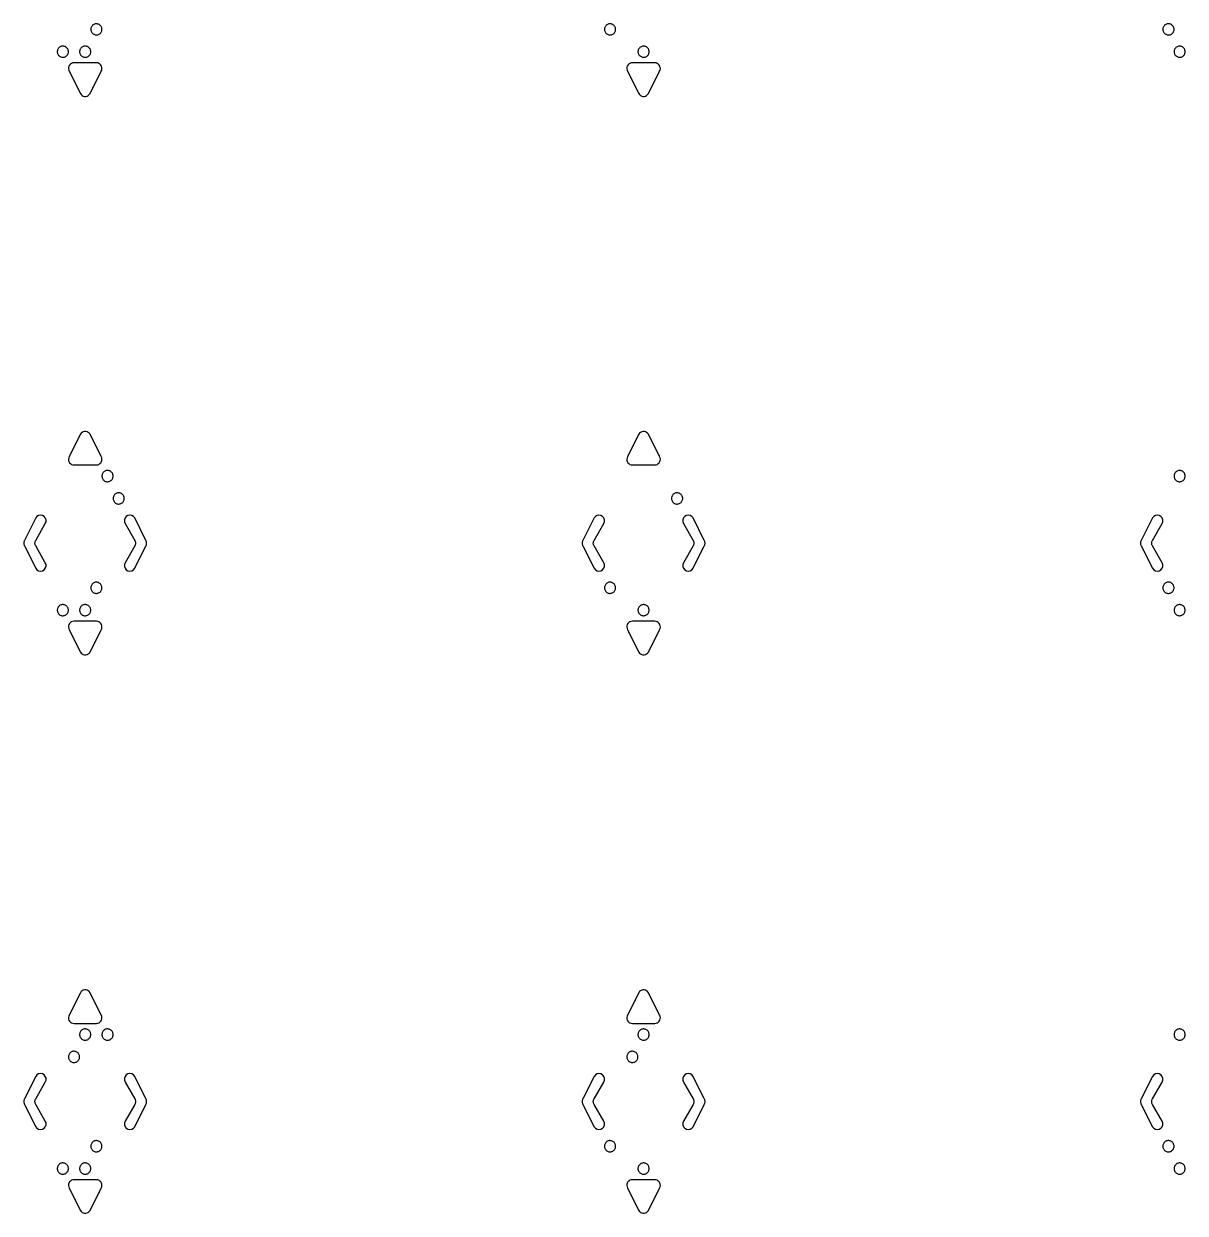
# Model space of a CAD drawing. Header units: metres. Extents: x 45 to 505, y 40 to 510.
# Drawn here: x 44.5 to 148.5, y 40 to 146.5 of the extents above; entities that cross this region are included whole.
import ezdxf

# ---------------------------------------------------------------- set-up
doc = ezdxf.new("R2010")
doc.units = ezdxf.units.M

msp = doc.modelspace()

# ---------------------------------------------------------------- linework, layer by layer
for points in [[(51.5, 146), (51.5, 146.06), (51.48, 146.13), (51.46, 146.19), (51.44, 146.25), (51.4, 146.3), (51.36, 146.35), (51.31, 146.39), (51.26, 146.43), (51.2, 146.46), (51.14, 146.48), (51.08, 146.49), (51.02, 146.5), (50.95, 146.5), (50.89, 146.49), (50.83, 146.47), (50.77, 146.44), (50.71, 146.41), (50.66, 146.37), (50.62, 146.32), (50.58, 146.27), (50.55, 146.22), (50.53, 146.16), (50.51, 146.1), (50.5, 146.03), (50.5, 145.97), (50.51, 145.9), (50.53, 145.84), (50.55, 145.78), (50.58, 145.73), (50.62, 145.68), (50.66, 145.63), (50.71, 145.59), (50.77, 145.56), (50.83, 145.53), (50.89, 145.51), (50.95, 145.5), (51.02, 145.5), (51.08, 145.51), (51.14, 145.52), (51.2, 145.54), (51.26, 145.57), (51.31, 145.61), (51.36, 145.65), (51.4, 145.7), (51.44, 145.75), (51.46, 145.81), (51.48, 145.87), (51.5, 145.94), (51.5, 146)], [(97.5, 146), (97.5, 146.06), (97.48, 146.13), (97.46, 146.19), (97.44, 146.25), (97.4, 146.3), (97.36, 146.35), (97.31, 146.39), (97.26, 146.43), (97.2, 146.46), (97.14, 146.48), (97.08, 146.49), (97.02, 146.5), (96.95, 146.5), (96.89, 146.49), (96.83, 146.47), (96.77, 146.44), (96.71, 146.41), (96.66, 146.37), (96.62, 146.32), (96.58, 146.27), (96.55, 146.22), (96.53, 146.16), (96.51, 146.1), (96.5, 146.03), (96.5, 145.97), (96.51, 145.9), (96.53, 145.84), (96.55, 145.78), (96.58, 145.73), (96.62, 145.68), (96.66, 145.63), (96.71, 145.59), (96.77, 145.56), (96.83, 145.53), (96.89, 145.51), (96.95, 145.5), (97.02, 145.5), (97.08, 145.51), (97.14, 145.52), (97.2, 145.54), (97.26, 145.57), (97.31, 145.61), (97.36, 145.65), (97.4, 145.7), (97.44, 145.75), (97.46, 145.81), (97.48, 145.87), (97.5, 145.94), (97.5, 146)], [(147.5, 146), (147.5, 146.06), (147.48, 146.13), (147.46, 146.19), (147.44, 146.25), (147.4, 146.3), (147.36, 146.35), (147.31, 146.39), (147.26, 146.43), (147.2, 146.46), (147.14, 146.48), (147.08, 146.49), (147.02, 146.5), (146.95, 146.5), (146.89, 146.49), (146.83, 146.47), (146.77, 146.44), (146.71, 146.41), (146.66, 146.37), (146.62, 146.32), (146.58, 146.27), (146.55, 146.22), (146.53, 146.16), (146.51, 146.1), (146.5, 146.03), (146.5, 145.97), (146.51, 145.9), (146.53, 145.84), (146.55, 145.78), (146.58, 145.73), (146.62, 145.68), (146.66, 145.63), (146.71, 145.59), (146.77, 145.56), (146.83, 145.53), (146.89, 145.51), (146.95, 145.5), (147.02, 145.5), (147.08, 145.51), (147.14, 145.52), (147.2, 145.54), (147.26, 145.57), (147.31, 145.61), (147.36, 145.65), (147.4, 145.7), (147.44, 145.75), (147.46, 145.81), (147.48, 145.87), (147.5, 145.94), (147.5, 146)], [(48.5, 144), (48.5, 144.06), (48.48, 144.13), (48.46, 144.19), (48.44, 144.25), (48.4, 144.3), (48.36, 144.35), (48.31, 144.39), (48.26, 144.43), (48.2, 144.46), (48.14, 144.48), (48.08, 144.49), (48.02, 144.5), (47.95, 144.5), (47.89, 144.49), (47.83, 144.47), (47.77, 144.44), (47.71, 144.41), (47.66, 144.37), (47.62, 144.32), (47.58, 144.27), (47.55, 144.22), (47.53, 144.16), (47.51, 144.1), (47.5, 144.03), (47.5, 143.97), (47.51, 143.9), (47.53, 143.84), (47.55, 143.78), (47.58, 143.73), (47.62, 143.68), (47.66, 143.63), (47.71, 143.59), (47.77, 143.56), (47.83, 143.53), (47.89, 143.51), (47.95, 143.5), (48.02, 143.5), (48.08, 143.51), (48.14, 143.52), (48.2, 143.54), (48.26, 143.57), (48.31, 143.61), (48.36, 143.65), (48.4, 143.7), (48.44, 143.75), (48.46, 143.81), (48.48, 143.87), (48.5, 143.94), (48.5, 144)], [(50.5, 144), (50.5, 144.06), (50.48, 144.13), (50.46, 144.19), (50.44, 144.25), (50.4, 144.3), (50.36, 144.35), (50.31, 144.39), (50.26, 144.43), (50.2, 144.46), (50.14, 144.48), (50.08, 144.49), (50.02, 144.5), (49.95, 144.5), (49.89, 144.49), (49.83, 144.47), (49.77, 144.44), (49.71, 144.41), (49.66, 144.37), (49.62, 144.32), (49.58, 144.27), (49.55, 144.22), (49.53, 144.16), (49.51, 144.1), (49.5, 144.03), (49.5, 143.97), (49.51, 143.9), (49.53, 143.84), (49.55, 143.78), (49.58, 143.73), (49.62, 143.68), (49.66, 143.63), (49.71, 143.59), (49.77, 143.56), (49.83, 143.53), (49.89, 143.51), (49.95, 143.5), (50.02, 143.5), (50.08, 143.51), (50.14, 143.52), (50.2, 143.54), (50.26, 143.57), (50.31, 143.61), (50.36, 143.65), (50.4, 143.7), (50.44, 143.75), (50.46, 143.81), (50.48, 143.87), (50.5, 143.94), (50.5, 144)], [(100.5, 144), (100.5, 144.06), (100.48, 144.13), (100.46, 144.19), (100.44, 144.25), (100.4, 144.3), (100.36, 144.35), (100.31, 144.39), (100.26, 144.43), (100.2, 144.46), (100.14, 144.48), (100.08, 144.49), (100.02, 144.5), (99.95, 144.5), (99.89, 144.49), (99.83, 144.47), (99.77, 144.44), (99.71, 144.41), (99.66, 144.37), (99.62, 144.32), (99.58, 144.27), (99.55, 144.22), (99.53, 144.16), (99.51, 144.1), (99.5, 144.03), (99.5, 143.97), (99.51, 143.9), (99.53, 143.84), (99.55, 143.78), (99.58, 143.73), (99.62, 143.68), (99.66, 143.63), (99.71, 143.59), (99.77, 143.56), (99.83, 143.53), (99.89, 143.51), (99.95, 143.5), (100.02, 143.5), (100.08, 143.51), (100.14, 143.52), (100.2, 143.54), (100.26, 143.57), (100.31, 143.61), (100.36, 143.65), (100.4, 143.7), (100.44, 143.75), (100.46, 143.81), (100.48, 143.87), (100.5, 143.94), (100.5, 144)], [(148.5, 144), (148.5, 144.06), (148.48, 144.13), (148.46, 144.19), (148.44, 144.25), (148.4, 144.3), (148.36, 144.35), (148.31, 144.39), (148.26, 144.43), (148.2, 144.46), (148.14, 144.48), (148.08, 144.49), (148.02, 144.5), (147.95, 144.5), (147.89, 144.49), (147.83, 144.47), (147.77, 144.44), (147.71, 144.41), (147.66, 144.37), (147.62, 144.32), (147.58, 144.27), (147.55, 144.22), (147.53, 144.16), (147.51, 144.1), (147.5, 144.03), (147.5, 143.97), (147.51, 143.9), (147.53, 143.84), (147.55, 143.78), (147.58, 143.73), (147.62, 143.68), (147.66, 143.63), (147.71, 143.59), (147.77, 143.56), (147.83, 143.53), (147.89, 143.51), (147.95, 143.5), (148.02, 143.5), (148.08, 143.51), (148.14, 143.52), (148.2, 143.54), (148.26, 143.57), (148.31, 143.61), (148.36, 143.65), (148.4, 143.7), (148.44, 143.75), (148.46, 143.81), (148.48, 143.87), (148.5, 143.94), (148.5, 144)], [(49.57, 140.25), (49.64, 140.16), (49.73, 140.08), (49.83, 140.03), (49.94, 140), (50.06, 140), (50.17, 140.03), (50.27, 140.08), (50.36, 140.16), (50.43, 140.25), (51.43, 142.25), (51.48, 142.36), (51.5, 142.47), (51.49, 142.59), (51.46, 142.7), (51.4, 142.8), (51.32, 142.88), (51.22, 142.95), (51.12, 142.99), (51, 143), (49, 143), (48.88, 142.99), (48.78, 142.95), (48.68, 142.88), (48.6, 142.8), (48.54, 142.7), (48.51, 142.59), (48.5, 142.47), (48.52, 142.36), (48.57, 142.25)], [(99.57, 140.25), (99.64, 140.16), (99.73, 140.08), (99.83, 140.03), (99.94, 140), (100.06, 140), (100.17, 140.03), (100.27, 140.08), (100.36, 140.16), (100.43, 140.25), (101.43, 142.25), (101.48, 142.36), (101.5, 142.47), (101.49, 142.59), (101.46, 142.7), (101.4, 142.8), (101.32, 142.88), (101.22, 142.95), (101.12, 142.99), (101, 143), (99, 143), (98.88, 142.99), (98.78, 142.95), (98.68, 142.88), (98.6, 142.8), (98.54, 142.7), (98.51, 142.59), (98.5, 142.47), (98.52, 142.36), (98.57, 142.25)], [(50.43, 109.75), (50.36, 109.84), (50.27, 109.92), (50.17, 109.97), (50.06, 110), (49.94, 110), (49.83, 109.97), (49.73, 109.92), (49.64, 109.84), (49.57, 109.75), (48.57, 107.75), (48.52, 107.64), (48.5, 107.53), (48.51, 107.41), (48.54, 107.3), (48.6, 107.2), (48.68, 107.12), (48.78, 107.05), (48.88, 107.01), (49, 107), (51, 107), (51.12, 107.01), (51.22, 107.05), (51.32, 107.12), (51.4, 107.2), (51.46, 107.3), (51.49, 107.41), (51.5, 107.53), (51.48, 107.64), (51.43, 107.75)], [(100.43, 109.75), (100.36, 109.84), (100.27, 109.92), (100.17, 109.97), (100.06, 110), (99.94, 110), (99.83, 109.97), (99.73, 109.92), (99.64, 109.84), (99.57, 109.75), (98.57, 107.75), (98.52, 107.64), (98.5, 107.53), (98.51, 107.41), (98.54, 107.3), (98.6, 107.2), (98.68, 107.12), (98.78, 107.05), (98.88, 107.01), (99, 107), (101, 107), (101.12, 107.01), (101.22, 107.05), (101.32, 107.12), (101.4, 107.2), (101.46, 107.3), (101.49, 107.41), (101.5, 107.53), (101.48, 107.64), (101.43, 107.75)], [(52.5, 106), (52.5, 106.06), (52.48, 106.13), (52.46, 106.19), (52.44, 106.25), (52.4, 106.3), (52.36, 106.35), (52.31, 106.39), (52.26, 106.43), (52.2, 106.46), (52.14, 106.48), (52.08, 106.49), (52.02, 106.5), (51.95, 106.5), (51.89, 106.49), (51.83, 106.47), (51.77, 106.44), (51.71, 106.41), (51.66, 106.37), (51.62, 106.32), (51.58, 106.27), (51.55, 106.22), (51.53, 106.16), (51.51, 106.1), (51.5, 106.03), (51.5, 105.97), (51.51, 105.9), (51.53, 105.84), (51.55, 105.78), (51.58, 105.73), (51.62, 105.68), (51.66, 105.63), (51.71, 105.59), (51.77, 105.56), (51.83, 105.53), (51.89, 105.51), (51.95, 105.5), (52.02, 105.5), (52.08, 105.51), (52.14, 105.52), (52.2, 105.54), (52.26, 105.57), (52.31, 105.61), (52.36, 105.65), (52.4, 105.7), (52.44, 105.75), (52.46, 105.81), (52.48, 105.87), (52.5, 105.94), (52.5, 106)], [(148.5, 106), (148.5, 106.06), (148.48, 106.13), (148.46, 106.19), (148.44, 106.25), (148.4, 106.3), (148.36, 106.35), (148.31, 106.39), (148.26, 106.43), (148.2, 106.46), (148.14, 106.48), (148.08, 106.49), (148.02, 106.5), (147.95, 106.5), (147.89, 106.49), (147.83, 106.47), (147.77, 106.44), (147.71, 106.41), (147.66, 106.37), (147.62, 106.32), (147.58, 106.27), (147.55, 106.22), (147.53, 106.16), (147.51, 106.1), (147.5, 106.03), (147.5, 105.97), (147.51, 105.9), (147.53, 105.84), (147.55, 105.78), (147.58, 105.73), (147.62, 105.68), (147.66, 105.63), (147.71, 105.59), (147.77, 105.56), (147.83, 105.53), (147.89, 105.51), (147.95, 105.5), (148.02, 105.5), (148.08, 105.51), (148.14, 105.52), (148.2, 105.54), (148.26, 105.57), (148.31, 105.61), (148.36, 105.65), (148.4, 105.7), (148.44, 105.75), (148.46, 105.81), (148.48, 105.87), (148.5, 105.94), (148.5, 106)], [(53.5, 104), (53.5, 104.06), (53.48, 104.13), (53.46, 104.19), (53.44, 104.25), (53.4, 104.3), (53.36, 104.35), (53.31, 104.39), (53.26, 104.43), (53.2, 104.46), (53.14, 104.48), (53.08, 104.49), (53.02, 104.5), (52.95, 104.5), (52.89, 104.49), (52.83, 104.47), (52.77, 104.44), (52.71, 104.41), (52.66, 104.37), (52.62, 104.32), (52.58, 104.27), (52.55, 104.22), (52.53, 104.16), (52.51, 104.1), (52.5, 104.03), (52.5, 103.97), (52.51, 103.9), (52.53, 103.84), (52.55, 103.78), (52.58, 103.73), (52.62, 103.68), (52.66, 103.63), (52.71, 103.59), (52.77, 103.56), (52.83, 103.53), (52.89, 103.51), (52.95, 103.5), (53.02, 103.5), (53.08, 103.51), (53.14, 103.52), (53.2, 103.54), (53.26, 103.57), (53.31, 103.61), (53.36, 103.65), (53.4, 103.7), (53.44, 103.75), (53.46, 103.81), (53.48, 103.87), (53.5, 103.94), (53.5, 104)], [(103.5, 104), (103.5, 104.06), (103.48, 104.13), (103.46, 104.19), (103.44, 104.25), (103.4, 104.3), (103.36, 104.35), (103.31, 104.39), (103.26, 104.43), (103.2, 104.46), (103.14, 104.48), (103.08, 104.49), (103.02, 104.5), (102.95, 104.5), (102.89, 104.49), (102.83, 104.47), (102.77, 104.44), (102.71, 104.41), (102.66, 104.37), (102.62, 104.32), (102.58, 104.27), (102.55, 104.22), (102.53, 104.16), (102.51, 104.1), (102.5, 104.03), (102.5, 103.97), (102.51, 103.9), (102.53, 103.84), (102.55, 103.78), (102.58, 103.73), (102.62, 103.68), (102.66, 103.63), (102.71, 103.59), (102.77, 103.56), (102.83, 103.53), (102.89, 103.51), (102.95, 103.5), (103.02, 103.5), (103.08, 103.51), (103.14, 103.52), (103.2, 103.54), (103.26, 103.57), (103.31, 103.61), (103.36, 103.65), (103.4, 103.7), (103.44, 103.75), (103.46, 103.81), (103.48, 103.87), (103.5, 103.94), (103.5, 104)], [(44.57, 100.25), (44.54, 100.2), (44.52, 100.14), (44.51, 100.09), (44.5, 100.03), (44.5, 99.97), (44.51, 99.91), (44.52, 99.86), (44.54, 99.8), (44.57, 99.75), (45.57, 97.75), (45.68, 97.62), (45.83, 97.53), (46, 97.5), (46.17, 97.53), (46.32, 97.62), (46.43, 97.75), (46.49, 97.91), (46.49, 98.09), (46.43, 98.25), (45.57, 99.75), (45.54, 99.8), (45.52, 99.86), (45.51, 99.91), (45.5, 99.97), (45.5, 100.03), (45.51, 100.09), (45.52, 100.14), (45.54, 100.2), (45.57, 100.25), (46.43, 101.75), (46.49, 101.91), (46.49, 102.09), (46.43, 102.25), (46.32, 102.38), (46.17, 102.47), (46, 102.5), (45.83, 102.47), (45.68, 102.38), (45.57, 102.25)], [(55.43, 99.75), (55.46, 99.8), (55.48, 99.86), (55.49, 99.91), (55.5, 99.97), (55.5, 100.03), (55.49, 100.09), (55.48, 100.14), (55.46, 100.2), (55.43, 100.25), (54.43, 102.25), (54.32, 102.38), (54.17, 102.47), (54, 102.5), (53.83, 102.47), (53.68, 102.38), (53.57, 102.25), (53.51, 102.09), (53.51, 101.91), (53.57, 101.75), (54.43, 100.25), (54.46, 100.2), (54.48, 100.14), (54.49, 100.09), (54.5, 100.03), (54.5, 99.97), (54.49, 99.91), (54.48, 99.86), (54.46, 99.8), (54.43, 99.75), (53.57, 98.25), (53.51, 98.09), (53.51, 97.91), (53.57, 97.75), (53.68, 97.62), (53.83, 97.53), (54, 97.5), (54.17, 97.53), (54.32, 97.62), (54.43, 97.75)], [(94.57, 100.25), (94.54, 100.2), (94.52, 100.14), (94.51, 100.09), (94.5, 100.03), (94.5, 99.97), (94.51, 99.91), (94.52, 99.86), (94.54, 99.8), (94.57, 99.75), (95.57, 97.75), (95.68, 97.62), (95.83, 97.53), (96, 97.5), (96.17, 97.53), (96.32, 97.62), (96.43, 97.75), (96.49, 97.91), (96.49, 98.09), (96.43, 98.25), (95.57, 99.75), (95.54, 99.8), (95.52, 99.86), (95.51, 99.91), (95.5, 99.97), (95.5, 100.03), (95.51, 100.09), (95.52, 100.14), (95.54, 100.2), (95.57, 100.25), (96.43, 101.75), (96.49, 101.91), (96.49, 102.09), (96.43, 102.25), (96.32, 102.38), (96.17, 102.47), (96, 102.5), (95.83, 102.47), (95.68, 102.38), (95.57, 102.25)], [(105.43, 99.75), (105.46, 99.8), (105.48, 99.86), (105.49, 99.91), (105.5, 99.97), (105.5, 100.03), (105.49, 100.09), (105.48, 100.14), (105.46, 100.2), (105.43, 100.25), (104.43, 102.25), (104.32, 102.38), (104.17, 102.47), (104, 102.5), (103.83, 102.47), (103.68, 102.38), (103.57, 102.25), (103.51, 102.09), (103.51, 101.91), (103.57, 101.75), (104.43, 100.25), (104.46, 100.2), (104.48, 100.14), (104.49, 100.09), (104.5, 100.03), (104.5, 99.97), (104.49, 99.91), (104.48, 99.86), (104.46, 99.8), (104.43, 99.75), (103.57, 98.25), (103.51, 98.09), (103.51, 97.91), (103.57, 97.75), (103.68, 97.62), (103.83, 97.53), (104, 97.5), (104.17, 97.53), (104.32, 97.62), (104.43, 97.75)], [(144.57, 100.25), (144.54, 100.2), (144.52, 100.14), (144.51, 100.09), (144.5, 100.03), (144.5, 99.97), (144.51, 99.91), (144.52, 99.86), (144.54, 99.8), (144.57, 99.75), (145.57, 97.75), (145.68, 97.62), (145.83, 97.53), (146, 97.5), (146.17, 97.53), (146.32, 97.62), (146.43, 97.75), (146.49, 97.91), (146.49, 98.09), (146.43, 98.25), (145.57, 99.75), (145.54, 99.8), (145.52, 99.86), (145.51, 99.91), (145.5, 99.97), (145.5, 100.03), (145.51, 100.09), (145.52, 100.14), (145.54, 100.2), (145.57, 100.25), (146.43, 101.75), (146.49, 101.91), (146.49, 102.09), (146.43, 102.25), (146.32, 102.38), (146.17, 102.47), (146, 102.5), (145.83, 102.47), (145.68, 102.38), (145.57, 102.25)], [(51.5, 96), (51.5, 96.06), (51.48, 96.13), (51.46, 96.19), (51.44, 96.25), (51.4, 96.3), (51.36, 96.35), (51.31, 96.39), (51.26, 96.43), (51.2, 96.46), (51.14, 96.48), (51.08, 96.49), (51.02, 96.5), (50.95, 96.5), (50.89, 96.49), (50.83, 96.47), (50.77, 96.44), (50.71, 96.41), (50.66, 96.37), (50.62, 96.32), (50.58, 96.27), (50.55, 96.22), (50.53, 96.16), (50.51, 96.1), (50.5, 96.03), (50.5, 95.97), (50.51, 95.9), (50.53, 95.84), (50.55, 95.78), (50.58, 95.73), (50.62, 95.68), (50.66, 95.63), (50.71, 95.59), (50.77, 95.56), (50.83, 95.53), (50.89, 95.51), (50.95, 95.5), (51.02, 95.5), (51.08, 95.51), (51.14, 95.52), (51.2, 95.54), (51.26, 95.57), (51.31, 95.61), (51.36, 95.65), (51.4, 95.7), (51.44, 95.75), (51.46, 95.81), (51.48, 95.87), (51.5, 95.94), (51.5, 96)], [(97.5, 96), (97.5, 96.06), (97.48, 96.13), (97.46, 96.19), (97.44, 96.25), (97.4, 96.3), (97.36, 96.35), (97.31, 96.39), (97.26, 96.43), (97.2, 96.46), (97.14, 96.48), (97.08, 96.49), (97.02, 96.5), (96.95, 96.5), (96.89, 96.49), (96.83, 96.47), (96.77, 96.44), (96.71, 96.41), (96.66, 96.37), (96.62, 96.32), (96.58, 96.27), (96.55, 96.22), (96.53, 96.16), (96.51, 96.1), (96.5, 96.03), (96.5, 95.97), (96.51, 95.9), (96.53, 95.84), (96.55, 95.78), (96.58, 95.73), (96.62, 95.68), (96.66, 95.63), (96.71, 95.59), (96.77, 95.56), (96.83, 95.53), (96.89, 95.51), (96.95, 95.5), (97.02, 95.5), (97.08, 95.51), (97.14, 95.52), (97.2, 95.54), (97.26, 95.57), (97.31, 95.61), (97.36, 95.65), (97.4, 95.7), (97.44, 95.75), (97.46, 95.81), (97.48, 95.87), (97.5, 95.94), (97.5, 96)], [(147.5, 96), (147.5, 96.06), (147.48, 96.13), (147.46, 96.19), (147.44, 96.25), (147.4, 96.3), (147.36, 96.35), (147.31, 96.39), (147.26, 96.43), (147.2, 96.46), (147.14, 96.48), (147.08, 96.49), (147.02, 96.5), (146.95, 96.5), (146.89, 96.49), (146.83, 96.47), (146.77, 96.44), (146.71, 96.41), (146.66, 96.37), (146.62, 96.32), (146.58, 96.27), (146.55, 96.22), (146.53, 96.16), (146.51, 96.1), (146.5, 96.03), (146.5, 95.97), (146.51, 95.9), (146.53, 95.84), (146.55, 95.78), (146.58, 95.73), (146.62, 95.68), (146.66, 95.63), (146.71, 95.59), (146.77, 95.56), (146.83, 95.53), (146.89, 95.51), (146.95, 95.5), (147.02, 95.5), (147.08, 95.51), (147.14, 95.52), (147.2, 95.54), (147.26, 95.57), (147.31, 95.61), (147.36, 95.65), (147.4, 95.7), (147.44, 95.75), (147.46, 95.81), (147.48, 95.87), (147.5, 95.94), (147.5, 96)], [(48.5, 94), (48.5, 94.06), (48.48, 94.13), (48.46, 94.19), (48.44, 94.25), (48.4, 94.3), (48.36, 94.35), (48.31, 94.39), (48.26, 94.43), (48.2, 94.46), (48.14, 94.48), (48.08, 94.49), (48.02, 94.5), (47.95, 94.5), (47.89, 94.49), (47.83, 94.47), (47.77, 94.44), (47.71, 94.41), (47.66, 94.37), (47.62, 94.32), (47.58, 94.27), (47.55, 94.22), (47.53, 94.16), (47.51, 94.1), (47.5, 94.03), (47.5, 93.97), (47.51, 93.9), (47.53, 93.84), (47.55, 93.78), (47.58, 93.73), (47.62, 93.68), (47.66, 93.63), (47.71, 93.59), (47.77, 93.56), (47.83, 93.53), (47.89, 93.51), (47.95, 93.5), (48.02, 93.5), (48.08, 93.51), (48.14, 93.52), (48.2, 93.54), (48.26, 93.57), (48.31, 93.61), (48.36, 93.65), (48.4, 93.7), (48.44, 93.75), (48.46, 93.81), (48.48, 93.87), (48.5, 93.94), (48.5, 94)], [(50.5, 94), (50.5, 94.06), (50.48, 94.13), (50.46, 94.19), (50.44, 94.25), (50.4, 94.3), (50.36, 94.35), (50.31, 94.39), (50.26, 94.43), (50.2, 94.46), (50.14, 94.48), (50.08, 94.49), (50.02, 94.5), (49.95, 94.5), (49.89, 94.49), (49.83, 94.47), (49.77, 94.44), (49.71, 94.41), (49.66, 94.37), (49.62, 94.32), (49.58, 94.27), (49.55, 94.22), (49.53, 94.16), (49.51, 94.1), (49.5, 94.03), (49.5, 93.97), (49.51, 93.9), (49.53, 93.84), (49.55, 93.78), (49.58, 93.73), (49.62, 93.68), (49.66, 93.63), (49.71, 93.59), (49.77, 93.56), (49.83, 93.53), (49.89, 93.51), (49.95, 93.5), (50.02, 93.5), (50.08, 93.51), (50.14, 93.52), (50.2, 93.54), (50.26, 93.57), (50.31, 93.61), (50.36, 93.65), (50.4, 93.7), (50.44, 93.75), (50.46, 93.81), (50.48, 93.87), (50.5, 93.94), (50.5, 94)], [(100.5, 94), (100.5, 94.06), (100.48, 94.13), (100.46, 94.19), (100.44, 94.25), (100.4, 94.3), (100.36, 94.35), (100.31, 94.39), (100.26, 94.43), (100.2, 94.46), (100.14, 94.48), (100.08, 94.49), (100.02, 94.5), (99.95, 94.5), (99.89, 94.49), (99.83, 94.47), (99.77, 94.44), (99.71, 94.41), (99.66, 94.37), (99.62, 94.32), (99.58, 94.27), (99.55, 94.22), (99.53, 94.16), (99.51, 94.1), (99.5, 94.03), (99.5, 93.97), (99.51, 93.9), (99.53, 93.84), (99.55, 93.78), (99.58, 93.73), (99.62, 93.68), (99.66, 93.63), (99.71, 93.59), (99.77, 93.56), (99.83, 93.53), (99.89, 93.51), (99.95, 93.5), (100.02, 93.5), (100.08, 93.51), (100.14, 93.52), (100.2, 93.54), (100.26, 93.57), (100.31, 93.61), (100.36, 93.65), (100.4, 93.7), (100.44, 93.75), (100.46, 93.81), (100.48, 93.87), (100.5, 93.94), (100.5, 94)], [(148.5, 94), (148.5, 94.06), (148.48, 94.13), (148.46, 94.19), (148.44, 94.25), (148.4, 94.3), (148.36, 94.35), (148.31, 94.39), (148.26, 94.43), (148.2, 94.46), (148.14, 94.48), (148.08, 94.49), (148.02, 94.5), (147.95, 94.5), (147.89, 94.49), (147.83, 94.47), (147.77, 94.44), (147.71, 94.41), (147.66, 94.37), (147.62, 94.32), (147.58, 94.27), (147.55, 94.22), (147.53, 94.16), (147.51, 94.1), (147.5, 94.03), (147.5, 93.97), (147.51, 93.9), (147.53, 93.84), (147.55, 93.78), (147.58, 93.73), (147.62, 93.68), (147.66, 93.63), (147.71, 93.59), (147.77, 93.56), (147.83, 93.53), (147.89, 93.51), (147.95, 93.5), (148.02, 93.5), (148.08, 93.51), (148.14, 93.52), (148.2, 93.54), (148.26, 93.57), (148.31, 93.61), (148.36, 93.65), (148.4, 93.7), (148.44, 93.75), (148.46, 93.81), (148.48, 93.87), (148.5, 93.94), (148.5, 94)], [(49.57, 90.25), (49.64, 90.16), (49.73, 90.08), (49.83, 90.03), (49.94, 90), (50.06, 90), (50.17, 90.03), (50.27, 90.08), (50.36, 90.16), (50.43, 90.25), (51.43, 92.25), (51.48, 92.36), (51.5, 92.47), (51.49, 92.59), (51.46, 92.7), (51.4, 92.8), (51.32, 92.88), (51.22, 92.95), (51.12, 92.99), (51, 93), (49, 93), (48.88, 92.99), (48.78, 92.95), (48.68, 92.88), (48.6, 92.8), (48.54, 92.7), (48.51, 92.59), (48.5, 92.47), (48.52, 92.36), (48.57, 92.25)], [(99.57, 90.25), (99.64, 90.16), (99.73, 90.08), (99.83, 90.03), (99.94, 90), (100.06, 90), (100.17, 90.03), (100.27, 90.08), (100.36, 90.16), (100.43, 90.25), (101.43, 92.25), (101.48, 92.36), (101.5, 92.47), (101.49, 92.59), (101.46, 92.7), (101.4, 92.8), (101.32, 92.88), (101.22, 92.95), (101.12, 92.99), (101, 93), (99, 93), (98.88, 92.99), (98.78, 92.95), (98.68, 92.88), (98.6, 92.8), (98.54, 92.7), (98.51, 92.59), (98.5, 92.47), (98.52, 92.36), (98.57, 92.25)], [(50.43, 59.75), (50.36, 59.84), (50.27, 59.92), (50.17, 59.97), (50.06, 60), (49.94, 60), (49.83, 59.97), (49.73, 59.92), (49.64, 59.84), (49.57, 59.75), (48.57, 57.75), (48.52, 57.64), (48.5, 57.53), (48.51, 57.41), (48.54, 57.3), (48.6, 57.2), (48.68, 57.12), (48.78, 57.05), (48.88, 57.01), (49, 57), (51, 57), (51.12, 57.01), (51.22, 57.05), (51.32, 57.12), (51.4, 57.2), (51.46, 57.3), (51.49, 57.41), (51.5, 57.53), (51.48, 57.64), (51.43, 57.75)], [(100.43, 59.75), (100.36, 59.84), (100.27, 59.92), (100.17, 59.97), (100.06, 60), (99.94, 60), (99.83, 59.97), (99.73, 59.92), (99.64, 59.84), (99.57, 59.75), (98.57, 57.75), (98.52, 57.64), (98.5, 57.53), (98.51, 57.41), (98.54, 57.3), (98.6, 57.2), (98.68, 57.12), (98.78, 57.05), (98.88, 57.01), (99, 57), (101, 57), (101.12, 57.01), (101.22, 57.05), (101.32, 57.12), (101.4, 57.2), (101.46, 57.3), (101.49, 57.41), (101.5, 57.53), (101.48, 57.64), (101.43, 57.75)], [(50.5, 56), (50.5, 56.06), (50.48, 56.13), (50.46, 56.19), (50.44, 56.25), (50.4, 56.3), (50.36, 56.35), (50.31, 56.39), (50.26, 56.43), (50.2, 56.46), (50.14, 56.48), (50.08, 56.49), (50.02, 56.5), (49.95, 56.5), (49.89, 56.49), (49.83, 56.47), (49.77, 56.44), (49.71, 56.41), (49.66, 56.37), (49.62, 56.32), (49.58, 56.27), (49.55, 56.22), (49.53, 56.16), (49.51, 56.1), (49.5, 56.03), (49.5, 55.97), (49.51, 55.9), (49.53, 55.84), (49.55, 55.78), (49.58, 55.73), (49.62, 55.68), (49.66, 55.63), (49.71, 55.59), (49.77, 55.56), (49.83, 55.53), (49.89, 55.51), (49.95, 55.5), (50.02, 55.5), (50.08, 55.51), (50.14, 55.52), (50.2, 55.54), (50.26, 55.57), (50.31, 55.61), (50.36, 55.65), (50.4, 55.7), (50.44, 55.75), (50.46, 55.81), (50.48, 55.87), (50.5, 55.94), (50.5, 56)], [(52.5, 56), (52.5, 56.06), (52.48, 56.13), (52.46, 56.19), (52.44, 56.25), (52.4, 56.3), (52.36, 56.35), (52.31, 56.39), (52.26, 56.43), (52.2, 56.46), (52.14, 56.48), (52.08, 56.49), (52.02, 56.5), (51.95, 56.5), (51.89, 56.49), (51.83, 56.47), (51.77, 56.44), (51.71, 56.41), (51.66, 56.37), (51.62, 56.32), (51.58, 56.27), (51.55, 56.22), (51.53, 56.16), (51.51, 56.1), (51.5, 56.03), (51.5, 55.97), (51.51, 55.9), (51.53, 55.84), (51.55, 55.78), (51.58, 55.73), (51.62, 55.68), (51.66, 55.63), (51.71, 55.59), (51.77, 55.56), (51.83, 55.53), (51.89, 55.51), (51.95, 55.5), (52.02, 55.5), (52.08, 55.51), (52.14, 55.52), (52.2, 55.54), (52.26, 55.57), (52.31, 55.61), (52.36, 55.65), (52.4, 55.7), (52.44, 55.75), (52.46, 55.81), (52.48, 55.87), (52.5, 55.94), (52.5, 56)], [(100.5, 56), (100.5, 56.06), (100.48, 56.13), (100.46, 56.19), (100.44, 56.25), (100.4, 56.3), (100.36, 56.35), (100.31, 56.39), (100.26, 56.43), (100.2, 56.46), (100.14, 56.48), (100.08, 56.49), (100.02, 56.5), (99.95, 56.5), (99.89, 56.49), (99.83, 56.47), (99.77, 56.44), (99.71, 56.41), (99.66, 56.37), (99.62, 56.32), (99.58, 56.27), (99.55, 56.22), (99.53, 56.16), (99.51, 56.1), (99.5, 56.03), (99.5, 55.97), (99.51, 55.9), (99.53, 55.84), (99.55, 55.78), (99.58, 55.73), (99.62, 55.68), (99.66, 55.63), (99.71, 55.59), (99.77, 55.56), (99.83, 55.53), (99.89, 55.51), (99.95, 55.5), (100.02, 55.5), (100.08, 55.51), (100.14, 55.52), (100.2, 55.54), (100.26, 55.57), (100.31, 55.61), (100.36, 55.65), (100.4, 55.7), (100.44, 55.75), (100.46, 55.81), (100.48, 55.87), (100.5, 55.94), (100.5, 56)], [(148.5, 56), (148.5, 56.06), (148.48, 56.13), (148.46, 56.19), (148.44, 56.25), (148.4, 56.3), (148.36, 56.35), (148.31, 56.39), (148.26, 56.43), (148.2, 56.46), (148.14, 56.48), (148.08, 56.49), (148.02, 56.5), (147.95, 56.5), (147.89, 56.49), (147.83, 56.47), (147.77, 56.44), (147.71, 56.41), (147.66, 56.37), (147.62, 56.32), (147.58, 56.27), (147.55, 56.22), (147.53, 56.16), (147.51, 56.1), (147.5, 56.03), (147.5, 55.97), (147.51, 55.9), (147.53, 55.84), (147.55, 55.78), (147.58, 55.73), (147.62, 55.68), (147.66, 55.63), (147.71, 55.59), (147.77, 55.56), (147.83, 55.53), (147.89, 55.51), (147.95, 55.5), (148.02, 55.5), (148.08, 55.51), (148.14, 55.52), (148.2, 55.54), (148.26, 55.57), (148.31, 55.61), (148.36, 55.65), (148.4, 55.7), (148.44, 55.75), (148.46, 55.81), (148.48, 55.87), (148.5, 55.94), (148.5, 56)], [(49.5, 54), (49.5, 54.06), (49.48, 54.13), (49.46, 54.19), (49.44, 54.25), (49.4, 54.3), (49.36, 54.35), (49.31, 54.39), (49.26, 54.43), (49.2, 54.46), (49.14, 54.48), (49.08, 54.49), (49.02, 54.5), (48.95, 54.5), (48.89, 54.49), (48.83, 54.47), (48.77, 54.44), (48.71, 54.41), (48.66, 54.37), (48.62, 54.32), (48.58, 54.27), (48.55, 54.22), (48.53, 54.16), (48.51, 54.1), (48.5, 54.03), (48.5, 53.97), (48.51, 53.9), (48.53, 53.84), (48.55, 53.78), (48.58, 53.73), (48.62, 53.68), (48.66, 53.63), (48.71, 53.59), (48.77, 53.56), (48.83, 53.53), (48.89, 53.51), (48.95, 53.5), (49.02, 53.5), (49.08, 53.51), (49.14, 53.52), (49.2, 53.54), (49.26, 53.57), (49.31, 53.61), (49.36, 53.65), (49.4, 53.7), (49.44, 53.75), (49.46, 53.81), (49.48, 53.87), (49.5, 53.94), (49.5, 54)], [(99.5, 54), (99.5, 54.06), (99.48, 54.13), (99.46, 54.19), (99.44, 54.25), (99.4, 54.3), (99.36, 54.35), (99.31, 54.39), (99.26, 54.43), (99.2, 54.46), (99.14, 54.48), (99.08, 54.49), (99.02, 54.5), (98.95, 54.5), (98.89, 54.49), (98.83, 54.47), (98.77, 54.44), (98.71, 54.41), (98.66, 54.37), (98.62, 54.32), (98.58, 54.27), (98.55, 54.22), (98.53, 54.16), (98.51, 54.1), (98.5, 54.03), (98.5, 53.97), (98.51, 53.9), (98.53, 53.84), (98.55, 53.78), (98.58, 53.73), (98.62, 53.68), (98.66, 53.63), (98.71, 53.59), (98.77, 53.56), (98.83, 53.53), (98.89, 53.51), (98.95, 53.5), (99.02, 53.5), (99.08, 53.51), (99.14, 53.52), (99.2, 53.54), (99.26, 53.57), (99.31, 53.61), (99.36, 53.65), (99.4, 53.7), (99.44, 53.75), (99.46, 53.81), (99.48, 53.87), (99.5, 53.94), (99.5, 54)], [(44.57, 50.25), (44.54, 50.2), (44.52, 50.14), (44.51, 50.09), (44.5, 50.03), (44.5, 49.97), (44.51, 49.91), (44.52, 49.86), (44.54, 49.8), (44.57, 49.75), (45.57, 47.75), (45.68, 47.62), (45.83, 47.53), (46, 47.5), (46.17, 47.53), (46.32, 47.62), (46.43, 47.75), (46.49, 47.91), (46.49, 48.09), (46.43, 48.25), (45.57, 49.75), (45.54, 49.8), (45.52, 49.86), (45.51, 49.91), (45.5, 49.97), (45.5, 50.03), (45.51, 50.09), (45.52, 50.14), (45.54, 50.2), (45.57, 50.25), (46.43, 51.75), (46.49, 51.91), (46.49, 52.09), (46.43, 52.25), (46.32, 52.38), (46.17, 52.47), (46, 52.5), (45.83, 52.47), (45.68, 52.38), (45.57, 52.25)], [(55.43, 49.75), (55.46, 49.8), (55.48, 49.86), (55.49, 49.91), (55.5, 49.97), (55.5, 50.03), (55.49, 50.09), (55.48, 50.14), (55.46, 50.2), (55.43, 50.25), (54.43, 52.25), (54.32, 52.38), (54.17, 52.47), (54, 52.5), (53.83, 52.47), (53.68, 52.38), (53.57, 52.25), (53.51, 52.09), (53.51, 51.91), (53.57, 51.75), (54.43, 50.25), (54.46, 50.2), (54.48, 50.14), (54.49, 50.09), (54.5, 50.03), (54.5, 49.97), (54.49, 49.91), (54.48, 49.86), (54.46, 49.8), (54.43, 49.75), (53.57, 48.25), (53.51, 48.09), (53.51, 47.91), (53.57, 47.75), (53.68, 47.62), (53.83, 47.53), (54, 47.5), (54.17, 47.53), (54.32, 47.62), (54.43, 47.75)], [(94.57, 50.25), (94.54, 50.2), (94.52, 50.14), (94.51, 50.09), (94.5, 50.03), (94.5, 49.97), (94.51, 49.91), (94.52, 49.86), (94.54, 49.8), (94.57, 49.75), (95.57, 47.75), (95.68, 47.62), (95.83, 47.53), (96, 47.5), (96.17, 47.53), (96.32, 47.62), (96.43, 47.75), (96.49, 47.91), (96.49, 48.09), (96.43, 48.25), (95.57, 49.75), (95.54, 49.8), (95.52, 49.86), (95.51, 49.91), (95.5, 49.97), (95.5, 50.03), (95.51, 50.09), (95.52, 50.14), (95.54, 50.2), (95.57, 50.25), (96.43, 51.75), (96.49, 51.91), (96.49, 52.09), (96.43, 52.25), (96.32, 52.38), (96.17, 52.47), (96, 52.5), (95.83, 52.47), (95.68, 52.38), (95.57, 52.25)], [(105.43, 49.75), (105.46, 49.8), (105.48, 49.86), (105.49, 49.91), (105.5, 49.97), (105.5, 50.03), (105.49, 50.09), (105.48, 50.14), (105.46, 50.2), (105.43, 50.25), (104.43, 52.25), (104.32, 52.38), (104.17, 52.47), (104, 52.5), (103.83, 52.47), (103.68, 52.38), (103.57, 52.25), (103.51, 52.09), (103.51, 51.91), (103.57, 51.75), (104.43, 50.25), (104.46, 50.2), (104.48, 50.14), (104.49, 50.09), (104.5, 50.03), (104.5, 49.97), (104.49, 49.91), (104.48, 49.86), (104.46, 49.8), (104.43, 49.75), (103.57, 48.25), (103.51, 48.09), (103.51, 47.91), (103.57, 47.75), (103.68, 47.62), (103.83, 47.53), (104, 47.5), (104.17, 47.53), (104.32, 47.62), (104.43, 47.75)], [(144.57, 50.25), (144.54, 50.2), (144.52, 50.14), (144.51, 50.09), (144.5, 50.03), (144.5, 49.97), (144.51, 49.91), (144.52, 49.86), (144.54, 49.8), (144.57, 49.75), (145.57, 47.75), (145.68, 47.62), (145.83, 47.53), (146, 47.5), (146.17, 47.53), (146.32, 47.62), (146.43, 47.75), (146.49, 47.91), (146.49, 48.09), (146.43, 48.25), (145.57, 49.75), (145.54, 49.8), (145.52, 49.86), (145.51, 49.91), (145.5, 49.97), (145.5, 50.03), (145.51, 50.09), (145.52, 50.14), (145.54, 50.2), (145.57, 50.25), (146.43, 51.75), (146.49, 51.91), (146.49, 52.09), (146.43, 52.25), (146.32, 52.38), (146.17, 52.47), (146, 52.5), (145.83, 52.47), (145.68, 52.38), (145.57, 52.25)], [(51.5, 46), (51.5, 46.06), (51.48, 46.13), (51.46, 46.19), (51.44, 46.25), (51.4, 46.3), (51.36, 46.35), (51.31, 46.39), (51.26, 46.43), (51.2, 46.46), (51.14, 46.48), (51.08, 46.49), (51.02, 46.5), (50.95, 46.5), (50.89, 46.49), (50.83, 46.47), (50.77, 46.44), (50.71, 46.41), (50.66, 46.37), (50.62, 46.32), (50.58, 46.27), (50.55, 46.22), (50.53, 46.16), (50.51, 46.1), (50.5, 46.03), (50.5, 45.97), (50.51, 45.9), (50.53, 45.84), (50.55, 45.78), (50.58, 45.73), (50.62, 45.68), (50.66, 45.63), (50.71, 45.59), (50.77, 45.56), (50.83, 45.53), (50.89, 45.51), (50.95, 45.5), (51.02, 45.5), (51.08, 45.51), (51.14, 45.52), (51.2, 45.54), (51.26, 45.57), (51.31, 45.61), (51.36, 45.65), (51.4, 45.7), (51.44, 45.75), (51.46, 45.81), (51.48, 45.87), (51.5, 45.94), (51.5, 46)], [(97.5, 46), (97.5, 46.06), (97.48, 46.13), (97.46, 46.19), (97.44, 46.25), (97.4, 46.3), (97.36, 46.35), (97.31, 46.39), (97.26, 46.43), (97.2, 46.46), (97.14, 46.48), (97.08, 46.49), (97.02, 46.5), (96.95, 46.5), (96.89, 46.49), (96.83, 46.47), (96.77, 46.44), (96.71, 46.41), (96.66, 46.37), (96.62, 46.32), (96.58, 46.27), (96.55, 46.22), (96.53, 46.16), (96.51, 46.1), (96.5, 46.03), (96.5, 45.97), (96.51, 45.9), (96.53, 45.84), (96.55, 45.78), (96.58, 45.73), (96.62, 45.68), (96.66, 45.63), (96.71, 45.59), (96.77, 45.56), (96.83, 45.53), (96.89, 45.51), (96.95, 45.5), (97.02, 45.5), (97.08, 45.51), (97.14, 45.52), (97.2, 45.54), (97.26, 45.57), (97.31, 45.61), (97.36, 45.65), (97.4, 45.7), (97.44, 45.75), (97.46, 45.81), (97.48, 45.87), (97.5, 45.94), (97.5, 46)], [(147.5, 46), (147.5, 46.06), (147.48, 46.13), (147.46, 46.19), (147.44, 46.25), (147.4, 46.3), (147.36, 46.35), (147.31, 46.39), (147.26, 46.43), (147.2, 46.46), (147.14, 46.48), (147.08, 46.49), (147.02, 46.5), (146.95, 46.5), (146.89, 46.49), (146.83, 46.47), (146.77, 46.44), (146.71, 46.41), (146.66, 46.37), (146.62, 46.32), (146.58, 46.27), (146.55, 46.22), (146.53, 46.16), (146.51, 46.1), (146.5, 46.03), (146.5, 45.97), (146.51, 45.9), (146.53, 45.84), (146.55, 45.78), (146.58, 45.73), (146.62, 45.68), (146.66, 45.63), (146.71, 45.59), (146.77, 45.56), (146.83, 45.53), (146.89, 45.51), (146.95, 45.5), (147.02, 45.5), (147.08, 45.51), (147.14, 45.52), (147.2, 45.54), (147.26, 45.57), (147.31, 45.61), (147.36, 45.65), (147.4, 45.7), (147.44, 45.75), (147.46, 45.81), (147.48, 45.87), (147.5, 45.94), (147.5, 46)], [(48.5, 44), (48.5, 44.06), (48.48, 44.13), (48.46, 44.19), (48.44, 44.25), (48.4, 44.3), (48.36, 44.35), (48.31, 44.39), (48.26, 44.43), (48.2, 44.46), (48.14, 44.48), (48.08, 44.49), (48.02, 44.5), (47.95, 44.5), (47.89, 44.49), (47.83, 44.47), (47.77, 44.44), (47.71, 44.41), (47.66, 44.37), (47.62, 44.32), (47.58, 44.27), (47.55, 44.22), (47.53, 44.16), (47.51, 44.1), (47.5, 44.03), (47.5, 43.97), (47.51, 43.9), (47.53, 43.84), (47.55, 43.78), (47.58, 43.73), (47.62, 43.68), (47.66, 43.63), (47.71, 43.59), (47.77, 43.56), (47.83, 43.53), (47.89, 43.51), (47.95, 43.5), (48.02, 43.5), (48.08, 43.51), (48.14, 43.52), (48.2, 43.54), (48.26, 43.57), (48.31, 43.61), (48.36, 43.65), (48.4, 43.7), (48.44, 43.75), (48.46, 43.81), (48.48, 43.87), (48.5, 43.94), (48.5, 44)], [(50.5, 44), (50.5, 44.06), (50.48, 44.13), (50.46, 44.19), (50.44, 44.25), (50.4, 44.3), (50.36, 44.35), (50.31, 44.39), (50.26, 44.43), (50.2, 44.46), (50.14, 44.48), (50.08, 44.49), (50.02, 44.5), (49.95, 44.5), (49.89, 44.49), (49.83, 44.47), (49.77, 44.44), (49.71, 44.41), (49.66, 44.37), (49.62, 44.32), (49.58, 44.27), (49.55, 44.22), (49.53, 44.16), (49.51, 44.1), (49.5, 44.03), (49.5, 43.97), (49.51, 43.9), (49.53, 43.84), (49.55, 43.78), (49.58, 43.73), (49.62, 43.68), (49.66, 43.63), (49.71, 43.59), (49.77, 43.56), (49.83, 43.53), (49.89, 43.51), (49.95, 43.5), (50.02, 43.5), (50.08, 43.51), (50.14, 43.52), (50.2, 43.54), (50.26, 43.57), (50.31, 43.61), (50.36, 43.65), (50.4, 43.7), (50.44, 43.75), (50.46, 43.81), (50.48, 43.87), (50.5, 43.94), (50.5, 44)], [(100.5, 44), (100.5, 44.06), (100.48, 44.13), (100.46, 44.19), (100.44, 44.25), (100.4, 44.3), (100.36, 44.35), (100.31, 44.39), (100.26, 44.43), (100.2, 44.46), (100.14, 44.48), (100.08, 44.49), (100.02, 44.5), (99.95, 44.5), (99.89, 44.49), (99.83, 44.47), (99.77, 44.44), (99.71, 44.41), (99.66, 44.37), (99.62, 44.32), (99.58, 44.27), (99.55, 44.22), (99.53, 44.16), (99.51, 44.1), (99.5, 44.03), (99.5, 43.97), (99.51, 43.9), (99.53, 43.84), (99.55, 43.78), (99.58, 43.73), (99.62, 43.68), (99.66, 43.63), (99.71, 43.59), (99.77, 43.56), (99.83, 43.53), (99.89, 43.51), (99.95, 43.5), (100.02, 43.5), (100.08, 43.51), (100.14, 43.52), (100.2, 43.54), (100.26, 43.57), (100.31, 43.61), (100.36, 43.65), (100.4, 43.7), (100.44, 43.75), (100.46, 43.81), (100.48, 43.87), (100.5, 43.94), (100.5, 44)], [(148.5, 44), (148.5, 44.06), (148.48, 44.13), (148.46, 44.19), (148.44, 44.25), (148.4, 44.3), (148.36, 44.35), (148.31, 44.39), (148.26, 44.43), (148.2, 44.46), (148.14, 44.48), (148.08, 44.49), (148.02, 44.5), (147.95, 44.5), (147.89, 44.49), (147.83, 44.47), (147.77, 44.44), (147.71, 44.41), (147.66, 44.37), (147.62, 44.32), (147.58, 44.27), (147.55, 44.22), (147.53, 44.16), (147.51, 44.1), (147.5, 44.03), (147.5, 43.97), (147.51, 43.9), (147.53, 43.84), (147.55, 43.78), (147.58, 43.73), (147.62, 43.68), (147.66, 43.63), (147.71, 43.59), (147.77, 43.56), (147.83, 43.53), (147.89, 43.51), (147.95, 43.5), (148.02, 43.5), (148.08, 43.51), (148.14, 43.52), (148.2, 43.54), (148.26, 43.57), (148.31, 43.61), (148.36, 43.65), (148.4, 43.7), (148.44, 43.75), (148.46, 43.81), (148.48, 43.87), (148.5, 43.94), (148.5, 44)], [(49.57, 40.25), (49.64, 40.16), (49.73, 40.08), (49.83, 40.03), (49.94, 40), (50.06, 40), (50.17, 40.03), (50.27, 40.08), (50.36, 40.16), (50.43, 40.25), (51.43, 42.25), (51.48, 42.36), (51.5, 42.47), (51.49, 42.59), (51.46, 42.7), (51.4, 42.8), (51.32, 42.88), (51.22, 42.95), (51.12, 42.99), (51, 43), (49, 43), (48.88, 42.99), (48.78, 42.95), (48.68, 42.88), (48.6, 42.8), (48.54, 42.7), (48.51, 42.59), (48.5, 42.47), (48.52, 42.36), (48.57, 42.25)], [(99.57, 40.25), (99.64, 40.16), (99.73, 40.08), (99.83, 40.03), (99.94, 40), (100.06, 40), (100.17, 40.03), (100.27, 40.08), (100.36, 40.16), (100.43, 40.25), (101.43, 42.25), (101.48, 42.36), (101.5, 42.47), (101.49, 42.59), (101.46, 42.7), (101.4, 42.8), (101.32, 42.88), (101.22, 42.95), (101.12, 42.99), (101, 43), (99, 43), (98.88, 42.99), (98.78, 42.95), (98.68, 42.88), (98.6, 42.8), (98.54, 42.7), (98.51, 42.59), (98.5, 42.47), (98.52, 42.36), (98.57, 42.25)]]:
    msp.add_lwpolyline(points, close=True)

doc.saveas('drawing.dxf')
